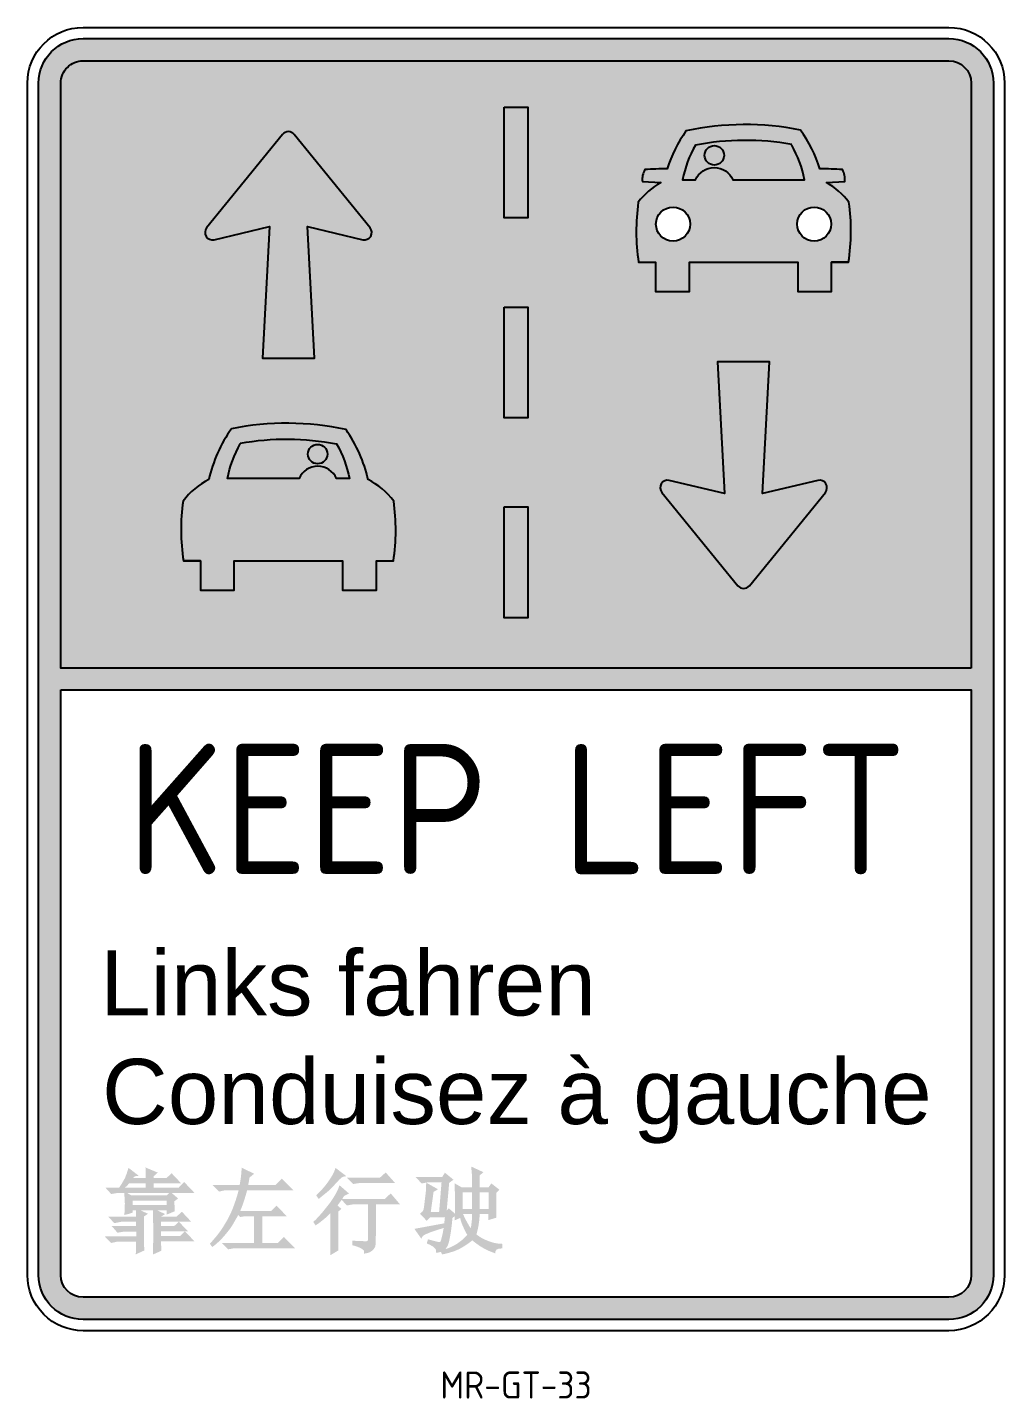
# Model space of a CAD drawing. Header units: millimetres. Extents: x 52 to 142, y -6 to 120.
import ezdxf
from ezdxf.enums import TextEntityAlignment as Align

# ---------------------------------------------------------------- set-up
doc = ezdxf.new("R2010")
doc.units = ezdxf.units.MM
doc.linetypes.add('CENTERX2', pattern=[101.60000000000001, 63.5, -12.7, 12.7, -12.7])
doc.layers.add('gold', color=7, linetype='Continuous', true_color=0xfedb00)
for name, color, linetype in [('L18', 4, 'Continuous'), ('L25', 1, 'Continuous'), ('T25', 1, 'Continuous')]:
    doc.layers.add(name, color=color, linetype=linetype)
doc.styles.add('flag text', font='arial.ttf')
doc.styles.add('ISO', font='isocp2.shx')

msp = doc.modelspace()

# ---------------------------------------------------------------- hatches: boundary and pattern name
at = {"layer": 'gold'}
h = msp.add_hatch(color=256, dxfattribs=at)
edge = h.paths.add_edge_path(flags=16)
edge.add_line((67.66330674862556, 70.88075848372428), (67.66330674862556, 68.1873467658484))
edge.add_line((67.66330674862556, 68.1873467658484), (70.7661451804212, 68.1873467658484))
edge.add_line((70.7661451804212, 68.1873467658484), (70.7661451804212, 70.88075848372428))
edge.add_line((70.7661451804212, 70.88075848372428), (80.75843360176981, 70.88075848372428))
edge.add_line((80.75843360176981, 70.88075848372428), (80.75843360176981, 68.1873467658484))
edge.add_line((80.75843360176981, 68.1873467658484), (83.86127203356554, 68.1873467658484))
edge.add_line((83.86127203356554, 68.1873467658484), (83.86127203356554, 70.88075848372428))
edge.add_line((83.86127203356554, 70.88075848372428), (85.42836386307019, 70.88075848372428))
edge.add_arc((67.00554430882572, 73.74164986596149), 18.64363107951913, 351.173006146092, 368.1754372012171)
edge.add_arc((79.9679506211097, 72.22507380684965), 6.894186915262678, 37.19548117406867, 63.03586637977446)
edge.add_arc((70.26602754915658, 75.46100595362928), 13.15362866245323, 12.77599056063047, 34.77476566553135)
edge.add_arc((75.59015756247904, 57.71764980158508), 25.8335297270433, 77.75234049373515, 101.3341388851261)
edge.add_arc((81.25855123303444, 75.46100595362952), 13.15362866245309, 144.7776907418157, 167.2240094393705)
edge.add_arc((71.55662816108136, 72.22507380684971), 6.894186915262606, 116.9641336202254, 142.8045188259315)
edge.add_arc((84.51903447336525, 73.74164986596125), 18.64363107951904, 171.8245627987822, 188.8269938539071)
edge.add_line((66.09621491912083, 70.88075848372436), (67.66330674862556, 70.88075848372428))
edge.add_line((67.66330674862556, 70.88075848372428), (66.09621491912083, 70.88075848372428))
edge.add_line((66.09621491912083, 70.88075848372428), (67.66330674862556, 70.88075848372428))
h.paths.add_polyline_path([(95.63032785263391, 75.8567731742413), (97.81732785263404, 75.8567731742413), (97.81732785263404, 65.65077317424145), (95.63032785263391, 65.65077317424145)], flags=16)
edge = h.paths.add_edge_path(flags=16)
edge.add_line((118.2162827950515, 68.59454824450931), (125.2146827950516, 77.19040911407451))
edge.add_arc((124.6837663141725, 77.62265970027696), 0.6846260869564915, 320.8489216459273, 463.2490233768899)
edge.add_line((124.5268611064239, 78.28906320771274), (119.4349663141726, 77.0901727437553))
edge.add_line((119.4349663141726, 77.0901727437553), (120.0815576185203, 89.2131727437553))
edge.add_line((120.0815576185203, 89.2131727437553), (115.2891750098246, 89.2131727437553))
edge.add_line((115.2891750098246, 89.2131727437553), (115.9357663141726, 77.0901727437553))
edge.add_line((115.9357663141726, 77.0901727437553), (110.8438715219211, 78.28906320771274))
edge.add_arc((110.6869663141724, 77.62265970027696), 0.6846260869564992, 76.75097662311009, 219.1510783540727)
edge.add_line((110.1560498332934, 77.19040911407451), (117.1544498332934, 68.59454824450931))
edge.add_arc((117.6853663141725, 69.02679883071171), 0.6846260869564647, 219.1510783540699, 320.8489216459301)
h.paths.add_polyline_path([(95.63032785263391, 94.25544417907496), (97.81732785263404, 94.25544417907513), (97.81732785263404, 84.0663191790752), (95.63032785263391, 84.0663191790752)], flags=16)
h.paths.add_polyline_path([(95.63032785263391, 112.6541144676865), (97.81732785263404, 112.6541144676867), (97.81732785263404, 102.4649894676868), (95.63032785263391, 102.4649894676868)], flags=16)
edge = h.paths.add_edge_path(flags=16)
edge.add_line((68.92079459884414, 100.4567877474643), (74.01268939109553, 101.6556782114218))
edge.add_line((74.01268939109553, 101.6556782114218), (73.36609808674771, 89.53267821142175))
edge.add_line((73.36609808674771, 89.53267821142175), (78.15848069544322, 89.53267821142175))
edge.add_line((78.15848069544322, 89.53267821142175), (77.51188939109548, 101.6556782114218))
edge.add_line((77.51188939109548, 101.6556782114218), (82.60378418334679, 100.4567877474643))
edge.add_arc((82.76068939109547, 101.1231912549001), 0.6846260869565056, 256.7509766231078, 399.1510783540678)
edge.add_line((83.29160587197458, 101.5554418411025), (76.29320587197452, 110.1513027106678))
edge.add_arc((75.76228939109546, 109.7190521244654), 0.6846260869564557, 39.15107835406896, 140.848921645931)
edge.add_line((75.23137291021641, 110.1513027106678), (68.23297291021643, 101.5554418411025))
edge.add_arc((68.7638893910955, 101.1231912549001), 0.6846260869564936, 140.848921645929, 283.2490233768891)
edge = h.paths.add_edge_path(flags=16)
edge.add_line((127.3514407861471, 98.38832684269012), (125.7843489566425, 98.38832684269012))
edge.add_line((125.7843489566425, 98.38832684269012), (127.3514407861471, 98.38832684269015))
edge.add_arc((108.9286212319028, 101.2492182249273), 18.64363107951899, 351.1730061460921, 368.1754372012169)
edge.add_arc((121.8910275441867, 99.73264216581575), 6.894186915262455, 37.19548117406681, 60.22905549755233)
edge.add_line((125.3142246541323, 105.7169161208612), (127.0066793572608, 105.8108710477457))
edge.add_arc((125.164485208136, 106.0121970328602), 1.853162549630202, 353.763126116731, 388.8728161584511)
edge.add_arc((125.0634880857475, 84.9831784085887), 21.99151353700223, 85.50427118413555, 90.89834850612621)
edge.add_arc((112.1891044722335, 102.9685743125952), 13.15362866245332, 17.71955493722186, 35.22230925818457)
edge.add_arc((117.8574981427891, 85.22521816055047), 25.83352972704371, 78.66586111487405, 102.247659506265)
edge.add_arc((123.1816281561113, 102.9685743125952), 13.15362866245315, 145.225234334469, 162.280445062778)
edge.add_arc((110.307244542597, 84.98317840858833), 21.99151353700261, 89.1016514938725, 94.4957288158646)
edge.add_arc((110.2062474202087, 106.0121970328608), 1.853162549630024, 151.1271838415694, 186.2368738832904)
edge.add_line((108.3640532710841, 105.8108710477457), (110.0565079742127, 105.7169161208612))
edge.add_arc((113.4797050841584, 99.73264216581548), 6.894186915262708, 119.7709445024468, 142.804518825932)
edge.add_arc((126.4421113964422, 101.2492182249273), 18.64363107951897, 171.824562798783, 188.826993853908)
edge.add_line((108.0192918421978, 98.38832684269012), (109.5863836717025, 98.38832684269012))
edge.add_line((109.5863836717025, 98.38832684269012), (109.5863836717025, 95.69491512481419))
edge.add_line((109.5863836717025, 95.69491512481419), (112.6892221034981, 95.69491512481419))
edge.add_line((112.6892221034981, 95.69491512481419), (112.6892221034981, 98.38832684269012))
edge.add_line((112.6892221034981, 98.38832684269012), (122.6815105248468, 98.38832684269012))
edge.add_line((122.6815105248468, 98.38832684269012), (122.6815105248468, 95.69491512481419))
edge.add_line((122.6815105248468, 95.69491512481419), (125.7843489566425, 95.69491512481419))
edge.add_line((125.7843489566425, 95.69491512481419), (125.7843489566425, 98.38832684269012))
edge.add_line((125.7843489566425, 98.38832684269012), (127.3514407861471, 98.38832684269012))
edge = h.paths.add_edge_path()
edge.add_line((138.6469047757109, 60.99999999996564), (54.80075092955694, 60.99999999996565))
edge.add_line((54.80075092955694, 60.99999999996565), (54.80075092955695, 114.8717948717605))
edge.add_arc((56.852032980839, 114.8717948717605), 2.051282051282044, 90, 180, ccw=False)
edge.add_line((56.852032980839, 116.9230769230426), (96.72382785263397, 116.9230769230426))
edge.add_line((96.72382785263397, 116.9230769230426), (136.5956227244289, 116.9230769230426))
edge.add_arc((136.5956227244289, 114.8717948717605), 2.051282051282044, 0, 90, ccw=False)
edge.add_line((138.6469047757109, 114.8717948717605), (138.6469047757109, 60.99999999996564))
h = msp.add_hatch(color=256, dxfattribs=at)
edge = h.paths.add_edge_path()
edge.add_arc((117.8574981427889, 85.22521816055057), 24.37552972704364, 79.92160919689832, 100.8876047467848)
edge.add_arc((122.361189973128, 103.9471023260552), 10.49510505035144, 150.205773235194, 168.9009722876278)
edge.add_line((112.0623860931058, 105.9674658227436), (113.2533748735563, 105.9674658227436))
edge.add_arc((114.9771730003746, 105.2134450786151), 1.881496017694006, 23.625445740463306, 156.374554259537, ccw=False)
edge.add_line((116.7009711271929, 105.9674658227436), (123.3083465352393, 105.9674658227436))
edge.add_arc((113.009542655217, 103.947102326055), 10.49510505035146, 11.09902771237358, 29.79422676480748)
edge.add_arc((122.1648986933159, 109.1891991505569), 0.05478230932238823, 139.7227754601577, 209.7942267648224, ccw=False)
edge = h.paths.add_edge_path(flags=16)
edge.add_arc((114.9928438104585, 108.2224163698731), 0.8932415853379484, 0, 360)
h = msp.add_hatch(color=256, dxfattribs=at)
edge = h.paths.add_edge_path(flags=16)
edge.add_arc((78.45481189480958, 80.71484801090735), 0.8932415853379484, 0, 360)
edge = h.paths.add_edge_path()
edge.add_arc((75.59015756247906, 57.71764980158474), 24.37552972704364, 79.11239525321503, 100.07839080310151, ccw=False)
edge.add_arc((71.08646573214, 76.43953396708939), 10.49510505035144, 11.099027712372276, 29.794226764806126, ccw=False)
edge.add_line((81.38526961216226, 78.45989746377772), (80.1942808317117, 78.45989746377772))
edge.add_arc((78.4704827048934, 77.70587671964923), 1.881496017693993, 23.62544574046319, 156.3745542595368)
edge.add_line((76.7466845780751, 78.45989746377772), (70.13930917002867, 78.45989746377772))
edge.add_arc((80.4381130500509, 76.43953396708915), 10.49510505035146, 150.2057732351925, 168.9009722876264, ccw=False)
edge.add_arc((71.28275701195201, 81.68163079159116), 0.05478230932247286, 330.2057732351426, 400.2772245397121)
at = {"layer": 'L18'}
h = msp.add_hatch(color=256, dxfattribs=at)
h.paths.add_polyline_path([(61.41249471129336, 11.57012873834115), (64.54902353937275, 11.57012873834115), (64.54902353937275, 11.9684656903957), (61.41249471129336, 11.9684656903957)], flags=16)
h.paths.add_polyline_path([(60.91378842339719, 12.68101836601714), (61.30759405650045, 12.45066305340907), (64.54902353937275, 12.45066305340907), (64.77954381753001, 12.68101836601714)], flags=16)
h.paths.add_polyline_path([(62.62921490757256, 13.17369831735382), (62.62921490757256, 13.57203526940837), (61.09766590590583, 13.57203526940837), (60.89835471414084, 13.34141913927153), (60.70254011200157, 13.17369831735382)], flags=16)
h.paths.add_polyline_path([(62.13548092187028, 11.08793137532781), (62.82865311481818, 10.76297224590881), (62.4615009102789, 10.52187360135556), (62.4615009102789, 7.9955786842668), (62.49297108926959, 7.387590704815178), (61.70621644003043, 7.031183958240046), (61.73444427636066, 8.19474719724752), (59.98584618994774, 8.19474719724752), (59.42987291146427, 8.079439095225649), (58.85291957181097, 8.676944560260903), (61.74614229825214, 8.676944560260903), (61.74817673684196, 8.760804971219738), (61.74325952186994, 9.127694232211251), (60.63623017987507, 9.127694232211251), (60.01731636893845, 9.022868718512708), (59.49281326944566, 9.630856697964358), (61.7365159120862, 9.630856697964358), (61.73117722100747, 10.02919365001888), (60.36348851230788, 10.02919365001888), (59.72359464020136, 9.903403033580599), (59.16762136171791, 10.50090849861585), (61.72485508633996, 10.50090849861585), (61.71698754159227, 11.08793137532781), (61.41249471129336, 11.08793137532781), (61.41249471129336, 10.86779775960737), (61.0453425067541, 10.7524897314924), (60.65721024104495, 10.65814673221024), (60.69917053785649, 11.71688445751915), (60.64784997273344, 12.68101836601714), (60.02767947127862, 12.68101836601714), (59.44023601380448, 12.58667544064188), (58.90524279649088, 13.17369831735382), (60.16754693622887, 13.17369831735382), (60.44728191597848, 13.59300037214808), (60.70953346572486, 14.05423263242171), (60.87737447849914, 14.49449978995568), (61.03472537345262, 14.99766225570877), (61.97883109211703, 14.26388365981884), (61.64314906656843, 14.22195345433944), (61.44383787480344, 14.06471514683814), (62.62921490757256, 14.06471514683814), (62.59787191853432, 15.02937069039366), (63.7307985366711, 14.5576559157036), (63.35315638878279, 14.22221427186819), (63.35315638878279, 14.06471514683814), (64.53840640607127, 14.06471514683814), (65.01045909093166, 14.49449978995568), (65.88113433379388, 13.57203526940837), (63.35315638878279, 13.57203526940837), (63.35315638878279, 13.17369831735382), (65.66084308085902, 13.17369831735382), (66.15387600136108, 13.69782588584662), (67.11896178119538, 12.68101836601714), (65.01417912312478, 12.68101836601714), (65.60851985617911, 12.16763420337643), (65.26234771280969, 11.92653548491628), (65.27283783063052, 11.48626832738233), (65.29381789180037, 10.99358837604565), (64.54902353937275, 10.68959442327326), (64.54902353937275, 11.08793137532781), (63.66426961326411, 11.08793137532781), (64.4021625877683, 10.7420071431691), (64.03501038322901, 10.50090849861585), (65.45116878675381, 10.50090849861585), (65.95469182507674, 10.9516581705662), (66.81487695011809, 10.02919365001888), (64.03501038322901, 10.02919365001888), (64.03501038322901, 9.630856697964358), (65.2413676516398, 9.630856697964358), (65.67146021416048, 10.02919365001888), (66.53164533920186, 9.14865933495096), (64.03501038322901, 9.14865933495096), (64.03501038322901, 8.708392177417021), (65.78685081230245, 8.708392177417021), (66.22743349264395, 9.14865933495096), (67.119088796676, 8.226194814403652), (64.03501038322901, 8.226194814403652), (64.03501038322901, 7.974613581527091), (64.06648056221971, 7.366625602075469), (63.27972591298054, 7.010218855500337), (63.32168620979208, 8.739839868480043), (63.2902160308014, 11.08793137532781)])
for points in [[(68.74100268289024, 7.71260193861438), (68.53120137330441, 8.00611337697033), (68.65734163202143, 8.147660236407614), (68.76930392146215, 8.274660507110664), (68.86864535911963, 8.388782798727686), (68.95692306248682, 8.491695720906915), (69.03569414905677, 8.585067883296599), (69.10651573632244, 8.670567895544973), (69.17094494177674, 8.749864367300145), (69.23053888291275, 8.824625908210418), (69.28664637872087, 8.896302741316827), (69.33978305418152, 8.965471543231796), (69.39025623577255, 9.032490603960479), (69.4383732499718, 9.09771821350824), (69.4844414232571, 9.16151266188022), (69.52876808210637, 9.224232239081697), (69.57166055299739, 9.286235235117925), (69.61342616240805, 9.347879939994097), (69.65434491882947, 9.409481990194944), (69.69458755880561, 9.471186408123298), (69.73429750089385, 9.533095562661341), (69.77361816365145, 9.595311822691297), (69.81269296563565, 9.65793755709542), (69.8516653254038, 9.721075134756017), (69.89067866151318, 9.7848269245553), (69.92987639252102, 9.849295295375466), (69.96936778974967, 9.91458944065246), (70.00912553558153, 9.980845852036833), (70.04908816516401, 10.04820784573274), (70.08919421364455, 10.11681873794435), (70.12938221617054, 10.18682184487589), (70.16959070788944, 10.25836048273147), (70.20975822394867, 10.33157796771537), (70.24982329949565, 10.40661761603169), (70.28973129901118, 10.48359885780256), (70.32945490430978, 10.56254557882135), (70.36897362653927, 10.64345777879937), (70.40826697684754, 10.726335457448), (70.44731446638244, 10.8111786144784), (70.48609560629184, 10.89798724960196), (70.52458990772362, 10.98676136253003), (70.56277688182561, 11.07750095297378), (70.60061213670964, 11.17010023975019), (70.6379556683431, 11.26403031809835), (70.67464356965732, 11.35865650236294), (70.7105119335837, 11.45334410688875), (70.74539685305356, 11.54745844602037), (70.77913442099826, 11.64036483410258), (70.81156073034911, 11.73142858548006), (70.87186833654218, 11.9056293393548), (70.89968816853178, 11.98833639367258), (70.92607381222241, 12.0683409149266), (70.95112770983017, 12.14584764059272), (70.97495230357109, 12.22106130814661), (70.99765003566128, 12.29418665506416), (71.01932334831677, 12.36542841882119), (71.04007468375372, 12.43499133689341), (71.06001331357832, 12.50317910309739), (71.07927582695771, 12.57069123661288), (71.09800564244917, 12.63832621296026), (71.11634617860997, 12.70688250765998), (71.1344408539974, 12.77715859623255), (71.15243308716877, 12.8499529541984), (71.17046629668133, 12.92606405707796), (71.17202142968266, 12.93291252080267), (69.93686983348022, 12.93291252080267), (69.37040643717593, 12.80712190436442), (68.76198274406009, 13.41510988381604), (71.27152513972955, 13.41510988381604), (71.28243541088354, 13.47406399840488), (71.30104229632909, 13.5789816439026), (71.31936234602311, 13.68697034937196), (71.33729311843106, 13.79772300881578), (71.35473900123824, 13.91144435956553), (71.37163169900916, 14.03038651226703), (71.3879097455282, 14.15731342089481), (71.40351167457976, 14.29498903942331), (71.41837601994811, 14.44617732182702), (71.4324413154177, 14.61364222208043), (71.44564609477287, 14.80014769415795), (71.45792889179793, 15.00845769203414), (72.60134562775555, 14.45288250638523), (72.1817431830557, 14.09647575981017), (72.15077151794372, 13.9145734654012), (72.12082428436358, 13.74585625513715), (72.091942457123, 13.58975086448995), (72.06416701102981, 13.44568402893161), (72.05802733074141, 13.41510988381604), (74.58396742758465, 13.41510988381604), (75.16092094170978, 13.99165024611157), (76.23090720186518, 12.93291252080267), (71.95431077520833, 12.93291252080267), (71.94324790699451, 12.88567283081461), (71.92246925538824, 12.80046115346827), (71.90222329996608, 12.7209821214023), (71.88212076122701, 12.6455159410326), (71.86177235966997, 12.57234281877502), (71.84078881579396, 12.49974296104552), (71.81878085009791, 12.42599657425995), (71.7953591830808, 12.34938386483413), (71.77026088046537, 12.26866617190087), (71.74372838886941, 12.18452936546045), (71.71613050013455, 12.09814044822968), (71.68783600610233, 12.01066642292579), (71.65921369861431, 11.92327429226583), (71.63063236951213, 11.83713105896673), (71.6024608106373, 11.75340372574561), (71.57506781383141, 11.67325929531949), (71.54870265501731, 11.59753377842243), (71.52313654644273, 11.52573921785598), (71.4980211844368, 11.45705666443876), (71.47300826532843, 11.39066716898936), (71.44774948544672, 11.3257517823263), (71.42189654112066, 11.26149155526823), (71.39510112867927, 11.19706753863373), (71.36701494445161, 11.13166078324133), (71.33738529759259, 11.06467072634838), (71.32415897625422, 11.03557068590527), (74.19583516187552, 11.03557068590527), (74.65739790338691, 11.51776812282555), (75.61199356540034, 10.5428908084755), (73.34614015465499, 10.5428908084755), (73.34614015465499, 8.07949119960588), (74.78327861934966, 8.07949119960588), (75.34974201565396, 8.635066459161703), (76.35678809229975, 7.597293836592495), (70.80754490187061, 7.597293836592495), (70.1991213832266, 7.492468322893938), (69.62216786910147, 8.07949119960588), (72.60134562775555, 8.07949119960588), (72.60134562775555, 10.5428908084755), (71.77263068170488, 10.5428908084755), (71.33204800136338, 10.46951291193305), (71.13449567951865, 10.64614372298793), (71.10301501265646, 10.58656809969098), (71.06833156434351, 10.52269004970669), (71.03370958395004, 10.46044989794089), (70.9990466285784, 10.39935627494247), (70.96424025533102, 10.33891781126034), (70.92918802131024, 10.27864313744334), (70.89378748361854, 10.21804088404036), (70.85793619935822, 10.15661968160033), (70.82153172563174, 10.09388816067213), (70.78448186402429, 10.02950168018938), (70.7467353940526, 9.963702512624945), (70.70825133971621, 9.896879658836323), (70.66898872501473, 9.829422119681094), (70.62890657394767, 9.761718896016855), (70.58796391051459, 9.694158988701115), (70.54611975871504, 9.627131398591498), (70.50333314254861, 9.561025126545527), (70.45957674468164, 9.496130217055974), (70.4148778824478, 9.432340889156219), (70.36927753184752, 9.369452405514775), (70.32281666888119, 9.307260028800282), (70.2755362695493, 9.2455590216812), (70.2274773098523, 9.184144646826194), (70.1786807657906, 9.122812166903696), (70.12918761336466, 9.06135684458236), (70.07904565830589, 8.999642188307899), (70.02833002526955, 8.937804689634557), (69.9771226686419, 8.876049085893765), (69.92550554280916, 8.814580114417051), (69.87356060215755, 8.753602512535746), (69.82136980107337, 8.69332101758135), (69.76901509394287, 8.63394036688528), (69.71657843515216, 8.575665297779036), (69.66405982529774, 8.518601591217159), (69.61113144981626, 8.46245920264678), (69.55738354035458, 8.40684913113817), (69.50240632855949, 8.3513823757615), (69.44579004607789, 8.295669935587153), (69.38712492455653, 8.239322809685344), (69.32600119564232, 8.181951997126301), (69.26200909098203, 8.12316849698028), (69.19501885034448, 8.062890414386924), (69.12602074598611, 8.002264278763146), (69.05628505828537, 7.942743725595289), (68.98708206762063, 7.885782390369567), (68.91968205437037, 7.832833908572351), (68.85535529891293, 7.785351915689883), (68.79537208162675, 7.744790047208436)], [(78.32349230511603, 12.47164116376713), (78.37507528175439, 12.52274700178651), (78.42735486147514, 12.57387331657035), (78.48004420699331, 12.62504058141881), (78.53285648102396, 12.67626926963187), (78.58550484628212, 12.72757985450977), (78.63770246548285, 12.77899280935254), (78.6891625013412, 12.83052860746023), (78.73959811657218, 12.88220772213301), (78.78877369482854, 12.93402674073314), (78.83665850351359, 12.98588670687171), (78.8832730309683, 13.0376647782221), (78.92863776553367, 13.0892381124575), (78.97277319555067, 13.14048386725133), (79.01569980936031, 13.19127920027691), (79.0574380953036, 13.24150126920743), (79.09800854172146, 13.2910272317163), (79.13744871068602, 13.33978201748469), (79.17586445919359, 13.38788164422557), (79.21337871797162, 13.43548990165962), (79.25011441774765, 13.48277057950771), (79.28619448924903, 13.52988746749071), (79.32174186320323, 13.57700435532935), (79.3568794703377, 13.62428503274436), (79.39173024137992, 13.67189328945672), (79.42637613014811, 13.71993490631263), (79.46073518282407, 13.76828362866048), (79.4946844686803, 13.8167551929741), (79.52810105698937, 13.86516533572746), (79.5608620170238, 13.91332979339441), (79.59284441805616, 13.96106430244881), (79.623925329359, 14.00818459936448), (79.6539818202049, 14.05450642061535), (79.6829370588466, 14.09993080988478), (79.71089860945762, 14.1447000396935), (79.73802013519168, 14.18914168977197), (79.76445529920252, 14.23358333985039), (79.79035776464391, 14.27835256965919), (79.81588119466959, 14.32377695892854), (79.84117925243328, 14.37018408738885), (79.86640560108869, 14.41790153477036), (79.89175829533703, 14.46745479355716), (79.9176129560693, 14.52016100724816), (79.94438959572402, 14.57753523209611), (79.9725082267396, 14.64109252435356), (80.00238886155454, 14.71234794027329), (80.03445151260729, 14.79281653610786), (80.06911619233634, 14.88401336811006), (80.10680291318013, 14.98745349253255), (81.09286875418428, 14.23270979390291), (81.04340803406375, 14.22481716976382), (80.9971332621266, 14.21674028195417), (80.95378833300309, 14.20829486680359), (80.91311714132335, 14.19929666064166), (80.87486358171758, 14.18956139979776), (80.83877154881594, 14.17890482060153), (80.80458493724868, 14.16714265938247), (80.77204764164595, 14.15409065247009), (80.74086257995594, 14.13954747478573), (80.71056876339902, 14.12324355561791), (80.68066422651349, 14.10489226284697), (80.65064700383775, 14.08420696435324), (80.62001512991012, 14.060901028017), (80.58826663926894, 14.03468782171872), (80.55489956645259, 14.00528071333855), (80.51941194599941, 13.97239307075695), (80.48147425633937, 13.93589181481668), (80.44144675146877, 13.89625807821058), (80.39986212927559, 13.8541265465939), (80.35725308764773, 13.81013190562201), (80.31415232447316, 13.76490884095015), (80.27109253763976, 13.71909203823359), (80.22860642503552, 13.67331618312774), (80.18722668454838, 13.62821596128778), (80.14737332799203, 13.58431686514967), (80.10901562288345, 13.54170761427184), (80.07201015066526, 13.50036773499326), (80.03621349278025, 13.46027675365306), (80.00148223067112, 13.4214141965902), (79.96767294578056, 13.38375959014368), (79.93464221955134, 13.34729246065265), (79.90224663342609, 13.311992334456), (79.87032569520171, 13.27779437810161), (79.83865061809146, 13.24445631897236), (79.80697554166274, 13.21169152465982), (79.77505460548295, 13.17921336275567), (79.74264194911949, 13.14673520085146), (79.70949171213975, 13.11397040653895), (79.67535803411114, 13.08063234740967), (79.63999505460109, 13.04643439105531), (79.60316374239675, 13.01113085256982), (79.5646523831647, 12.97463983705672), (79.52425609179119, 12.93692039712199), (79.48176998316254, 12.89793158537136), (79.43698917216508, 12.85763245441087), (79.3897087736851, 12.81598205684629), (79.33972390260894, 12.77293944528357), (79.28682967382291, 12.7284636723286), (79.23044899675571, 12.68214185101752), (79.1685159590057, 12.63207333610806), (79.09859244271368, 12.57598554278803), (79.01824033002043, 12.5116058862455), (78.92502150306676, 12.43666178166832), (78.8164978439934, 12.34888064424446), (78.6902312349412, 12.2459898891618), (78.54378355805088, 12.12571693160838)], [(81.14531899434482, 14.09643658914133), (84.19792722880115, 14.09643658914133), (84.7224303282939, 14.56815143773829), (85.5931055711561, 13.59327412338821), (82.27824578695342, 13.59327412338821), (81.73276262629078, 13.50941371242939)], [(80.27993655809456, 11.53727225731195), (80.64179613049372, 11.21373499938437), (80.36905446292653, 10.98311879534063), (80.36905446292653, 7.398086226849866), (79.63475005384792, 6.957819069315914), (79.63475005384792, 10.82382993433721), (79.61106547169321, 10.79877333906326), (79.55782294298459, 10.74311208322177), (79.50916981628754, 10.69301968279552), (79.46428655523638, 10.64767718845873), (79.38255148460965, 10.56796612075039), (79.34406060230296, 10.53195964872739), (79.30606144017989, 10.49742728549075), (79.26782153770749, 10.46362173978073), (79.22895673768292, 10.43008235260161), (79.18916995873597, 10.39642012302359), (79.14816411949631, 10.362246050117), (79.10564213859377, 10.32717113295203), (79.061306934658, 10.29080637059897), (79.01486142631883, 10.25276276212812), (78.96600853220595, 10.21265130660971), (78.91409603845588, 10.16993286240421), (78.85705120123217, 10.12346772503332), (78.79244614420526, 10.07196604930898), (78.71785299104542, 10.01413799004304), (78.63084386542297, 9.948693702047446), (78.5289908910083, 9.8743433401341), (78.40986619147176, 9.789797059114928), (78.27104189048364, 9.69376501380182), (78.05075063754879, 10.01872406931387), (78.22908159367213, 10.17596237681519), (78.55427367587171, 10.51140402065057), (78.90044564476933, 10.90974097270511), (79.23612767031793, 11.32904302749933), (79.58229981368737, 11.75882767061689), (79.90749172141513, 12.25150754804666), (80.12778297434998, 12.6183968829451), (80.34807422728485, 13.05866404047907), (80.4634649998986, 13.39410568431445), (81.34463018610982, 12.6288793973615), (80.88306744459842, 12.40874585554799), (80.84606710427673, 12.33830085741993), (80.80637253731831, 12.26874646527626), (80.76473157063978, 12.20048191723805), (80.72336755968112, 12.13619951993172), (84.63850990914266, 12.13619951993172), (85.18399306980527, 12.6393619856848), (86.03368825149761, 11.64351956859504), (83.83063572309688, 11.64351956859504), (83.82912058486322, 10.50336296114622), (83.8244236161792, 9.555075942451321), (83.81708364247771, 8.861625479120288), (83.8075001880266, 8.3811530240645), (83.79607277709368, 8.071800030195288), (83.7832009339469, 7.891707950424017), (83.76928418285405, 7.799018237662093), (83.75472204808304, 7.751872344820921), (83.73984234439591, 7.715321609687773), (83.72468604853142, 7.68205690955433), (83.70922242772255, 7.651679006588079), (83.6934207492022, 7.62378866295678), (83.67725028020332, 7.597986640827894), (83.66068028795887, 7.573873702369053), (83.64368003970179, 7.551050609747886), (83.62621880266508, 7.529118125131983), (83.60826413670564, 7.507736725725916), (83.58977677217676, 7.486805748882045), (83.57071573205566, 7.466284246989797), (83.55104003931964, 7.446131272438475), (83.53070871694591, 7.426305877617448), (83.50968078791179, 7.406767114916061), (83.48791527519448, 7.387474036723784), (83.46537120177133, 7.368385695429833), (83.44203832332977, 7.349491854059476), (83.41802932639843, 7.330905118181075), (83.39348763021604, 7.312768803998789), (83.3685566540215, 7.295226227716793), (83.34337981705359, 7.278420705539272), (83.31810053855114, 7.26249555367043), (83.29286223775294, 7.247594088314496), (83.26780833389783, 7.233859625675588), (83.24301053666198, 7.221384297613039), (83.21825371747124, 7.210055498606561), (83.19325103818859, 7.199709438791), (83.16771566067729, 7.190182328301201), (83.1413607468004, 7.181310377272037), (83.11389945842107, 7.172929795838311), (83.08504495740243, 7.164876794134923), (83.05451040560762, 7.156987582296647), (83.02203628291494, 7.149125668769241), (82.9874723412633, 7.141263755241891), (82.95069565060678, 7.133401841714484), (82.91158328089945, 7.125539928187077), (82.87001230209543, 7.117678014659713), (82.8258597841488, 7.109816101132292), (82.7790027970136, 7.101954187604886), (82.72931841064396, 7.094092274077536), (82.72931841064396, 7.356156021370477), (82.67686817048337, 7.419051329589575), (82.53000739335076, 7.53435943161146), (82.36216638057645, 7.628702356986704), (82.09991483083007, 7.733527870685275), (81.84815322443272, 7.817388281644124), (81.68031221165842, 7.859318487123527), (81.63835191484688, 7.848835972707146), (81.63835191484688, 8.289103130241099), (82.09287351550367, 8.26604457688978), (82.43630698733081, 8.25106291563048), (82.6844284014467, 8.242899011044766), (82.85301382896981, 8.2402937277142), (82.9578393410185, 8.241987930220557), (83.01468100871122, 8.24672248314533), (83.03931490316633, 8.25323825107014), (83.04751709550229, 8.260276098576721), (83.05244626331115, 8.266832812091305), (83.05679151007942, 8.2729288654193), (83.06062454576733, 8.27884065421068), (83.064017080335, 8.284844574115578), (83.06704082374262, 8.291217020784014), (83.0697674859504, 8.298234389866035), (83.07226877691843, 8.306173077011731), (83.07461640660696, 8.31530947787122), (83.07686159637959, 8.332251490087298), (83.07897361321365, 8.388933019274713), (83.08090123548999, 8.523619473040807), (83.08259324158941, 8.774576258993147), (83.08399840989271, 9.18006878473916), (83.08506551878078, 9.778362457886356), (83.08574334663432, 10.60772268604219), (83.08596708600761, 11.64351956859504), (81.7747227486305, 11.64351956859504), (81.14531899434482, 11.52821154048007), (80.66720220153397, 12.0529802652683), (80.63560854144872, 12.00741971896717), (80.59366024505503, 11.94830692856182), (80.55350468352398, 11.89248017286743), (80.51556186929393, 11.84005205766897), (80.47894055689109, 11.78998865940641), (80.44242168636359, 11.74096942218382), (80.40478619775948, 11.69167379010508), (80.3648150311269, 11.64078120727416), (80.3212891265139, 11.58697111779496)]]:
    msp.add_hatch(color=256, dxfattribs=at).paths.add_polyline_path(points)
h = msp.add_hatch(color=256, dxfattribs=at)
h.paths.add_polyline_path([(91.06867140816611, 13.56291049906138), (91.08724656348149, 12.94000607616914), (91.10051453156387, 12.45326601017517), (91.1084753124133, 12.06278234460269), (91.1111289060298, 11.72864712297492), (91.1084753124133, 11.41095238881509), (91.10051453156387, 11.06979018564635), (91.09113572384142, 10.78383225960262), (90.5365379583569, 11.26619213734051), (90.3440639680416, 11.08516999099018), (90.57050378217602, 13.61947989208074), (90.96677358776513, 13.9023270049915), (90.17423415105877, 14.54721841060286), (89.9251503380637, 14.15123243774645), (87.47960055477812, 14.15123243774645), (88.03437800344797, 13.55159660567611), (88.66840944812999, 13.67604935900709), (89.86854051538396, 13.67604935900709), (89.64210070124953, 10.91546173802513), (88.87220526340376, 10.91546173802513), (89.13261107582913, 12.78225252064074), (89.54020270637672, 13.01984413391734), (88.45699562800418, 13.634551366711), (88.41932563513494, 12.79356641402601), (88.31742781473393, 11.94502514920071), (88.24949581815207, 11.37933099728619), (88.19288582100052, 11.09648388437543), (88.09098800059952, 10.9494034181809), (87.87587018589542, 10.76838127183057), (88.49857963114711, 10.12348994012615), (88.81559526625223, 10.44027865928575), (90.17423415105877, 10.44027865928575), (90.11762415390719, 9.885898326849524), (87.36638056047501, 9.376773567954341), (88.01173400458735, 8.460349016724447), (88.06834400173891, 8.596115589533735), (88.14759799775108, 8.720568342864663), (88.3513938130249, 8.856334915673937), (88.87220526340376, 9.071298742180044), (89.57416870466767, 9.308890281549704), (90.06101433122744, 9.455970747744256), (89.95911633635464, 8.890276595829686), (89.8119305182324, 8.301954657144645), (89.75532052108082, 8.18881579719898), (89.69871052392926, 8.154874190950093), (89.52888070694641, 8.177501903813717), (88.9967472571372, 8.313268550529894), (88.61179945097841, 8.415093517090309), (88.50990163057745, 8.030421437619179), (88.78162944243307, 7.9172825776735), (89.09864507753818, 7.736260505230074), (89.27979689395137, 7.566552252265023), (89.34772889053323, 7.453413392319373), (89.34772889053323, 7.170566279408614), (89.59681270352827, 7.204507959564406), (89.81562130646377, 7.263375771071548), (89.91382833863337, 7.023485813214077), (90.04180519267774, 7.049190641930092), (90.16279424389455, 7.075326371026772), (90.27723775976075, 7.10179356213251), (90.38557800775331, 7.128492776875373), (90.4882572553492, 7.15532457688381), (90.58571777002531, 7.182189523786018), (90.67840181925868, 7.208988179210248), (90.7667516705262, 7.235621104784766), (90.851253817354, 7.262069886017738), (90.93257165746466, 7.288640203936563), (91.01141281462989, 7.315718763448455), (91.0884849126214, 7.343692269460742), (91.1644955752109, 7.372947426880682), (91.24015242617014, 7.403870940615572), (91.31616308927079, 7.436849515572643), (91.3932351882846, 7.472269856659164), (91.47192708251275, 7.510435803424482), (91.55220007337415, 7.551319733986485), (91.6338661978174, 7.594811161104996), (91.71673749279078, 7.640799597539992), (91.8006259952429, 7.689174556051295), (91.88534374212207, 7.739825549398898), (91.97070277037685, 7.792642090342735), (92.05651511695561, 7.8475136916426), (92.14271812767828, 7.904418255754319), (92.22975038385036, 7.963687243917004), (92.31817577564878, 8.02574050706556), (92.40855819325051, 8.090997896134933), (92.50146152683247, 8.159879262060098), (92.59744966657165, 8.232804455776002), (92.69708650264494, 8.31019332821759), (92.7085071626165, 8.3192410928182), (92.7124018073898, 8.31559613299056), (92.77829195544733, 8.256699120557084), (92.84526565667376, 8.199776143589414), (92.91285853212936, 8.14497451845578), (92.98062831587065, 8.092294245444943), (93.04813274195413, 8.041735324845515), (93.11492954443628, 7.993297756946216), (93.18057645737358, 7.946981542035839), (93.24463121482253, 7.902786680402922), (93.3066515508396, 7.860713172336272), (93.3664255461494, 7.820679994160525), (93.42466266814887, 7.782282026344216), (93.48230273090311, 7.745033125391824), (93.5402855484772, 7.708447147807771), (93.59955093493618, 7.672037950096506), (93.66103870434515, 7.635319388762635), (93.72568867076915, 7.597805320310524), (93.79444064827327, 7.559009601244679), (93.86862511830374, 7.518409259109884), (93.95113523183134, 7.475334005611838), (94.04525480720812, 7.429076723496589), (94.15426766278601, 7.378930295510312), (94.28145761691698, 7.324187604398826), (94.430108487953, 7.264141532908393), (94.60350409424608, 7.198084963784947), (94.80492825414818, 7.125310779774534), (94.81625025357845, 7.283705139354293), (94.87286025073003, 7.385530105914722), (94.9521140722704, 7.476041179089872), (95.14458788811389, 7.555238358879773), (95.4616036976908, 7.577866071743369), (95.4616036976908, 7.996479831370291), (95.36259154741244, 8.000982161984847), (95.27664833870955, 8.005981691098196), (95.20198289708368, 8.011445271527744), (95.13680404803641, 8.017339756091086), (95.07932061706929, 8.023631997605758), (95.02774142968381, 8.030288848889295), (94.98027531138163, 8.03727716275915), (94.93513108766426, 8.044563792032942), (94.8908124274844, 8.052130321352617), (94.84700237359965, 8.06001726265806), (94.80367881221864, 8.068279859713765), (94.76081962955017, 8.076973356284096), (94.71840271180291, 8.08615299613339), (94.67640594518556, 8.095874023026095), (94.63480721590687, 8.106191680726578), (94.59358441017552, 8.117161212999218), (94.55265644570879, 8.128836022106395), (94.51170636625811, 8.14126214430176), (94.47035824708341, 8.154483774337091), (94.42823616344471, 8.1685451069641), (94.38496419060188, 8.183490336934394), (94.34016640381498, 8.199363658999754), (94.29346687834389, 8.21620926791179), (94.24448968944863, 8.234071358422195), (94.1930210760459, 8.252972027858686), (94.13949593167958, 8.272844983853258), (94.08451131355031, 8.293601836613686), (94.02866427885878, 8.315154196348), (93.97255188480555, 8.337413673264091), (93.91677118859135, 8.36029187756986), (93.86191924741678, 8.383700419473325), (93.80859311848252, 8.40755090918233), (93.75724612306588, 8.431777054376905), (93.70775663875081, 8.456400952625383), (93.65985930719795, 8.481466798968068), (93.61328877006801, 8.507018788445432), (93.56777966902156, 8.533101116097836), (93.52306664571933, 8.559757976965681), (93.47888434182188, 8.587033566089314), (93.43496739898995, 8.614972078509165), (93.39109099961374, 8.643621392149509), (93.347192489002, 8.673044116470518), (93.30324975319303, 8.703306543816165), (93.25924067822517, 8.73447496653058), (93.21514315013677, 8.76661567695778), (93.17093505496615, 8.799794967441866), (93.12659427875165, 8.834079130326838), (93.08209870753161, 8.869534457956728), (93.08009212665694, 8.871183338052202), (93.09762957277069, 8.932626295267877), (93.13900347663045, 9.086236580664174), (93.17480484616314, 9.228312005989945), (93.2056970777283, 9.36050987854733), (93.23234356768548, 9.484487505638551), (93.2554077123942, 9.601902194565906), (93.27555290821394, 9.71441125263146), (93.29344255150426, 9.823671987137512), (93.309629472224, 9.931407997730343), (93.3242242347293, 10.03960805343241), (93.33722683697549, 10.15032721561023), (93.34863727691804, 10.26562054563034), (93.35845555251234, 10.38754310485934), (93.3666816617138, 10.51814995466368), (93.37331560247777, 10.65949615640998), (93.37576691996223, 10.73443959167481), (94.17089680946614, 10.73443959167481), (94.17089680946614, 10.18005933314553), (94.91814807397947, 10.40633697912996), (94.91814807397947, 12.7143692342361), (95.20119788526544, 12.97458856037631), (94.45394662075213, 13.56291049906138), (94.19354080832676, 13.20086620636074), (93.37835737275977, 13.20086620636074), (93.37835737275977, 14.29831290394098), (93.7293391806276, 14.59247391023699), (92.5971401099555, 15.11291256251742), (92.6763941059677, 14.21911572415109), (92.6763941059677, 13.20086620636074), (91.71402485227844, 13.20086620636074), (91.06867140816611, 13.57422439244665)])
h.paths.add_polyline_path([(92.24442405555367, 8.818744824246533), (92.23219760593507, 8.835036690256924), (92.2074749712363, 8.87024157937277), (92.18522902118674, 8.904297402346497), (92.16466367906456, 8.938154348288034), (92.14498286814786, 8.97276260630738), (92.12539051171481, 9.009072365514594), (92.10524532572046, 9.047805475012051), (92.08452519682788, 9.088770423872301), (92.06336280437715, 9.131547361160482), (92.04189082770834, 9.175716435941634), (92.02024194616148, 9.220857797280825), (91.99854883907666, 9.26655159424298), (91.97694418579391, 9.312377975893295), (91.9555606656533, 9.357917091296738), (91.93448120311459, 9.402905612940142), (91.91358970311624, 9.447706306997159), (91.89272031571656, 9.492838463063105), (91.87170719097364, 9.538821370733398), (91.85038447894573, 9.586174319603455), (91.82858632969109, 9.635416599268591), (91.80614689326782, 9.687067499324211), (91.78290031973424, 9.741646309365688), (91.75873972834982, 9.799745976979988), (91.73379411517978, 9.862254081720888), (91.70825144549066, 9.930131861133543), (91.68229968454891, 10.00434055276335), (91.65612679762111, 10.08584139415555), (91.62992074997375, 10.17559562285545), (91.60386950687341, 10.2745644764083), (91.57816103358651, 10.38370919235943), (91.06867140816611, 10.15743154637499), (91.08238647314683, 10.53238389756292), (90.87619759232263, 10.39502308574471), (90.85174030832435, 10.15506894913861), (90.82914054650254, 9.942305700305507), (90.80813294596213, 9.75369494238026), (90.78845214580794, 9.586198278497871), (90.76983278514494, 9.436777311793218), (90.75200950307803, 9.302393645401235), (90.73471693871217, 9.1800088824569), (90.71768973115215, 9.06658462609506), (90.70072148864755, 8.959564940062304), (90.68384169602625, 8.858323730551444), (90.66713880726067, 8.76271736436679), (90.65070127632332, 8.672602208312906), (90.63461755718662, 8.587834629194102), (90.61897610382309, 8.508270993814772), (90.6038653702051, 8.433767668979367), (90.58937381030518, 8.364181021492282), (90.57551800967978, 8.299279028474128), (90.56202708022121, 8.23847610831022), (90.54855826540584, 8.181098289702145), (90.53476880871003, 8.126471601351408), (90.52031595361008, 8.073922071959583), (90.50485694358237, 8.022775730228215), (90.48804902210321, 7.972358604858808), (90.46954943264895, 7.921996724552979), (90.44888273952628, 7.871019800727776), (90.42504279036311, 7.818772275662422), (90.39689075361777, 7.764602274351642), (90.36328779774848, 7.707857921790289), (90.32309509121362, 7.647887342973089), (90.2751738024714, 7.584038662894823), (90.21838509998017, 7.515660006550217), (90.21302266628771, 7.509754420011543), (90.24435172450627, 7.518702091808574), (90.37923892901219, 7.561705520889912), (90.50107930607469, 7.60486363701521), (90.61131021873231, 7.647988610865948), (90.71136903002359, 7.690892613123491), (90.80269310298708, 7.733387814469236), (90.88671980066133, 7.77528638558459), (90.96488648608485, 7.816400497150948), (91.03854759732535, 7.856669380320167), (91.10872587256681, 7.89654050812592), (91.17636112502245, 7.936588414072329), (91.24239316790539, 7.977387631663472), (91.30776181442882, 8.019512694403584), (91.37340687780588, 8.06353813579663), (91.44026817124971, 8.11003848934686), (91.5092855079735, 8.159588288558307), (91.58147609758565, 8.213021711588507), (91.65816673527586, 8.272211515208237), (91.74076161262892, 8.33929010084162), (91.83066492122977, 8.416389869912859), (91.92928085266333, 8.505643223846032), (92.0380135985144, 8.609182564065403), (92.15826735036798, 8.729140291995105)], flags=16)
h.paths.add_polyline_path([(92.6763941059677, 10.73443959167481), (92.67537689508138, 10.58737568099175), (92.67250216866351, 10.45844271103429), (92.66803528607578, 10.34508842850508), (92.66224160667979, 10.24476058010678), (92.65538648983724, 10.15490691254197), (92.64773529490974, 10.07297517251329), (92.63955338125892, 9.996413106723391), (92.63110610824646, 9.922668461874888), (92.62250404227304, 9.849387861702578), (92.6132385778955, 9.775013438069873), (92.60264631670972, 9.698186199872406), (92.59006386031157, 9.61754715600581), (92.57482781029698, 9.531737315365628), (92.55627476826174, 9.439397686847496), (92.55436212023231, 9.430890253883558), (92.54593316230294, 9.442918582143715), (92.51039715849286, 9.495687240543983), (92.47530341892246, 9.549693354589774), (92.44051926322938, 9.604936924425427), (92.40591938234344, 9.661421633103327), (92.37140795236307, 9.719165895307821), (92.33689652067889, 9.778191808631188), (92.30229663468145, 9.83852147066592), (92.26751984176138, 9.900176979004396), (92.23247768930932, 9.963180431238836), (92.1970817247158, 10.02755392496175), (92.16124349537147, 10.09331955776544), (92.1248340077101, 10.16073145013372), (92.08756210433835, 10.23097181411613), (92.04909608690606, 10.30545488465362), (92.0091042570631, 10.38559489668718), (91.96725491645928, 10.47280608515771), (91.92321636674454, 10.56850268500628), (91.87665690956868, 10.67409893117374), (91.85115393063117, 10.73443959167481)], flags=16)
h.paths.add_polyline_path([(92.6763941059677, 12.73699702100664), (92.6763941059677, 11.20962274432112), (91.81592284715124, 11.20962274432112), (91.81592284715124, 12.73699702100664)], flags=16)
h.paths.add_polyline_path([(93.37835737275977, 11.20962274432112), (93.37835737275977, 12.73699702100664), (94.19354080832676, 12.73699702100664), (94.19354080832676, 11.20962274432112)], flags=16)
at = {"layer": 'L25'}
h = msp.add_hatch(color=256, dxfattribs=at)
edge = h.paths.add_edge_path(flags=16)
edge.add_line((138.6469047757109, 60.99999999996564), (54.80075092955694, 60.99999999996565))
edge.add_line((54.80075092955694, 60.99999999996565), (54.80075092955695, 114.8717948717605))
edge.add_arc((56.852032980839, 114.8717948717605), 2.051282051282044, 90, 180, ccw=False)
edge.add_line((56.852032980839, 116.9230769230426), (96.72382785263397, 116.9230769230426))
edge.add_line((96.72382785263397, 116.9230769230426), (136.5956227244289, 116.9230769230426))
edge.add_arc((136.5956227244289, 114.8717948717605), 2.051282051282044, 0, 90, ccw=False)
edge.add_line((138.6469047757109, 114.8717948717605), (138.6469047757109, 60.99999999996564))
edge = h.paths.add_edge_path()
edge.add_line((56.852032980839, 118.9743589743246), (136.5956227244289, 118.9743589743246))
edge.add_arc((136.5956227244289, 114.8717948717605), 4.102564102564088, 0, 90, ccw=False)
edge.add_line((140.698186826993, 114.8717948717605), (140.698186826993, 5.12820512817072))
edge.add_arc((136.5956227244289, 5.128205128170706), 4.102564102564088, -90, 2.2737367544323206e-13, ccw=False)
edge.add_line((136.5956227244289, 1.025641025606603), (56.85203298083894, 1.025641025606632))
edge.add_arc((56.85203298083896, 5.128205128170734), 4.102564102564102, 179.9999999999998, 269.9999999999998, ccw=False)
edge.add_line((52.74946887827485, 5.128205128170748), (52.74946887827491, 114.8717948717605))
edge.add_arc((56.852032980839, 114.8717948717605), 4.102564102564088, 90, 180, ccw=False)
edge = h.paths.add_edge_path(flags=16)
edge.add_line((54.80075092955694, 58.99999999996565), (138.6469047757109, 58.99999999996565))
edge.add_line((138.6469047757109, 58.99999999996565), (138.6469047757109, 5.12820512817072))
edge.add_arc((136.5956227244289, 5.128205128170713), 2.051282051282044, -90, 2.2737367544323206e-13, ccw=False)
edge.add_line((136.5956227244289, 3.076923076888662), (96.72382785263397, 3.076923076888676))
edge.add_line((96.72382785263397, 3.076923076888676), (56.85203298083894, 3.07692307688869))
edge.add_arc((56.85203298083894, 5.128205128170741), 2.051282051282051, 179.9999999999998, 270, ccw=False)
edge.add_line((54.8007509295569, 5.128205128170748), (54.80075092955694, 58.99999999996565))
for points in [[(95.63032785263391, 112.6541144676865), (97.81732785263404, 112.6541144676866), (97.81732785263404, 102.4649894676867), (95.63032785263391, 102.4649894676867)], [(95.63032785263391, 94.25544417907487), (97.81732785263404, 94.25544417907504), (97.81732785263404, 84.06631917907517), (95.63032785263391, 84.06631917907517)], [(95.63032785263391, 75.85677317424127), (97.81732785263404, 75.85677317424127), (97.81732785263404, 65.6507731742414), (95.63032785263391, 65.6507731742414)]]:
    msp.add_hatch(color=256, dxfattribs=at).paths.add_polyline_path(points)
h = msp.add_hatch(color=256, dxfattribs=at)
edge = h.paths.add_edge_path()
edge.add_line((68.92079459884414, 100.4567877474643), (74.01268939109553, 101.6556782114218))
edge.add_line((74.01268939109553, 101.6556782114218), (73.36609808674771, 89.53267821142174))
edge.add_line((73.36609808674771, 89.53267821142175), (78.15848069544322, 89.53267821142175))
edge.add_line((78.15848069544322, 89.53267821142175), (77.51188939109548, 101.6556782114218))
edge.add_line((77.51188939109548, 101.6556782114218), (82.60378418334679, 100.4567877474643))
edge.add_arc((82.76068939109544, 101.1231912549001), 0.6846260869565072, 256.7509766231088, 399.1510783540683)
edge.add_line((83.29160587197458, 101.5554418411025), (76.29320587197452, 110.1513027106678))
edge.add_arc((75.76228939109538, 109.7190521244654), 0.6846260869564806, 39.15107835406702, 140.8489216459289)
edge.add_line((75.23137291021641, 110.1513027106678), (68.23297291021643, 101.5554418411025))
edge.add_arc((68.76388939109557, 101.1231912549001), 0.684626086956505, 140.8489216459305, 283.2490233768853)
h = msp.add_hatch(color=256, dxfattribs=at)
edge = h.paths.add_edge_path(flags=16)
edge.add_arc((117.857498142789, 85.22521816055051), 24.37552972704364, 79.92160919689842, 100.887604746785)
edge.add_arc((122.361189973128, 103.9471023260549), 10.49510505035152, 150.2057732351927, 168.9009722876264)
edge.add_line((112.0623860931058, 105.9674658227435), (113.2533748735563, 105.9674658227435))
edge.add_arc((114.9771730003746, 105.213445078615), 1.88149601769398, 23.62544574046342, 156.3745542595366, ccw=False)
edge.add_line((116.7009711271929, 105.9674658227435), (123.3083465352392, 105.9674658227435))
edge.add_arc((113.009542655217, 103.9471023260549), 10.49510505035144, 11.09902771237339, 29.79422676480729)
edge.add_arc((122.1648986933158, 109.1891991505568), 0.05478230932241573, 139.7227754601518, 209.7942267648039, ccw=False)
edge = h.paths.add_edge_path(flags=0)
edge.add_arc((114.9928438104585, 108.2224163698731), 0.8932415853379484, 0, 360)
edge = h.paths.add_edge_path(flags=16)
edge.add_arc((111.1848153178513, 101.8960275143256), 1.5674029430901, 0, 360)
edge = h.paths.add_edge_path(flags=16)
edge.add_arc((124.1859173104936, 101.8960275143256), 1.5674029430901, 0, 360)
edge = h.paths.add_edge_path()
edge.add_line((127.3514407861471, 98.38832684269006), (125.7843489566425, 98.38832684269006))
edge.add_line((125.7843489566425, 98.38832684269006), (127.3514407861471, 98.38832684269015))
edge.add_arc((108.9286212319027, 101.2492182249271), 18.64363107951896, 351.1730061460926, 368.1754372012175)
edge.add_arc((121.8910275441866, 99.73264216581579), 6.8941869152624, 37.1954811740664, 60.2290554975519)
edge.add_line((125.3142246541323, 105.7169161208612), (127.0066793572608, 105.8108710477457))
edge.add_arc((125.1644852081359, 106.01219703286), 1.853162549630223, 353.7631261167329, 388.8728161584537)
edge.add_arc((125.0634880857475, 84.98317840858861), 21.99151353700226, 85.50427118413552, 90.89834850612615)
edge.add_arc((112.1891044722335, 102.9685743125953), 13.15362866245324, 17.71955493722134, 35.22230925818405)
edge.add_arc((117.8574981427892, 85.2252181605504), 25.83352972704375, 78.66586111487409, 102.247659506265)
edge.add_arc((123.1816281561114, 102.9685743125951), 13.1536286624532, 145.225234334469, 162.280445062778)
edge.add_arc((110.3072445425971, 84.98317840858824), 21.99151353700266, 89.10165149387261, 94.49572881586471)
edge.add_arc((110.2062474202088, 106.012197032861), 1.853162549629986, 151.1271838415763, 186.2368738832972)
edge.add_line((108.3640532710841, 105.8108710477457), (110.0565079742125, 105.7169161208612))
edge.add_arc((113.4797050841584, 99.73264216581559), 6.894186915262564, 119.7709445024475, 142.8045188259327)
edge.add_arc((126.4421113964423, 101.2492182249271), 18.64363107951905, 171.8245627987824, 188.8269938539074)
edge.add_line((108.0192918421978, 98.38832684269006), (109.5863836717025, 98.38832684269006))
edge.add_line((109.5863836717025, 98.38832684269006), (109.5863836717025, 95.69491512481414))
edge.add_line((109.5863836717025, 95.69491512481413), (112.6892221034981, 95.69491512481413))
edge.add_line((112.6892221034981, 95.69491512481413), (112.6892221034981, 98.38832684269005))
edge.add_line((112.6892221034981, 98.38832684269006), (122.6815105248467, 98.38832684269006))
edge.add_line((122.6815105248468, 98.38832684269006), (122.6815105248468, 95.69491512481414))
edge.add_line((122.6815105248468, 95.69491512481413), (125.7843489566425, 95.69491512481413))
edge.add_line((125.7843489566425, 95.69491512481413), (125.7843489566425, 98.38832684269005))
edge.add_line((125.7843489566425, 98.38832684269006), (127.3514407861471, 98.38832684269006))
h = msp.add_hatch(color=256, dxfattribs=at)
edge = h.paths.add_edge_path()
edge.add_line((118.2162827950515, 68.59454824450931), (125.2146827950516, 77.19040911407454))
edge.add_arc((124.6837663141725, 77.62265970027697), 0.684626086956517, 320.8489216459293, 463.2490233768913)
edge.add_line((124.5268611064239, 78.28906320771274), (119.4349663141726, 77.09017274375529))
edge.add_line((119.4349663141726, 77.0901727437553), (120.0815576185203, 89.2131727437553))
edge.add_line((120.0815576185203, 89.2131727437553), (115.2891750098247, 89.2131727437553))
edge.add_line((115.2891750098246, 89.2131727437553), (115.9357663141726, 77.0901727437553))
edge.add_line((115.9357663141726, 77.0901727437553), (110.8438715219211, 78.28906320771276))
edge.add_arc((110.6869663141724, 77.62265970027697), 0.6846260869564886, 76.7509766231084, 219.1510783540761)
edge.add_line((110.1560498332934, 77.19040911407451), (117.1544498332933, 68.59454824450928))
edge.add_arc((117.6853663141725, 69.02679883071171), 0.6846260869565111, 219.1510783540701, 320.8489216459299)
h = msp.add_hatch(color=256, dxfattribs=at)
edge = h.paths.add_edge_path(flags=16)
edge.add_arc((75.59015756247905, 57.7176498015847), 24.37552972704364, 79.11239525321508, 100.07839080310163, ccw=False)
edge.add_arc((71.08646573213997, 76.43953396708919), 10.4951050503515, 11.099027712373186, 29.794226764806922, ccw=False)
edge.add_line((81.38526961216226, 78.4598974637777), (80.1942808317117, 78.4598974637777))
edge.add_arc((78.47048270489344, 77.7058767196492), 1.88149601769395, 23.62544574046304, 156.3745542595369)
edge.add_line((76.7466845780751, 78.4598974637777), (70.13930917002867, 78.4598974637777))
edge.add_arc((80.43811305005087, 76.43953396708922), 10.49510505035142, 150.2057732351931, 168.900972287627, ccw=False)
edge.add_arc((71.28275701195196, 81.68163079159108), 0.05478230932246715, 330.2057732351992, 400.2772245397676)
edge = h.paths.add_edge_path()
edge.add_line((67.66330674862556, 70.88075848372425), (67.66330674862556, 68.18734676584833))
edge.add_line((67.66330674862556, 68.18734676584832), (70.7661451804212, 68.18734676584832))
edge.add_line((70.7661451804212, 68.18734676584832), (70.7661451804212, 70.88075848372424))
edge.add_line((70.7661451804212, 70.88075848372425), (80.75843360176981, 70.88075848372425))
edge.add_line((80.75843360176981, 70.88075848372425), (80.75843360176981, 68.18734676584833))
edge.add_line((80.75843360176981, 68.18734676584832), (83.86127203356554, 68.18734676584832))
edge.add_line((83.86127203356554, 68.18734676584832), (83.86127203356554, 70.88075848372424))
edge.add_line((83.86127203356554, 70.88075848372425), (85.42836386307019, 70.88075848372425))
edge.add_arc((67.00554430882588, 73.74164986596126), 18.64363107951903, 351.1730061460926, 368.1754372012176)
edge.add_arc((79.96795062110962, 72.22507380684975), 6.894186915262557, 37.19548117406781, 63.03586637977354)
edge.add_arc((70.26602754915663, 75.46100595362934), 13.15362866245316, 12.7759905606299, 34.7747656655308)
edge.add_arc((75.59015756247896, 57.71764980158467), 25.83352972704368, 77.75234049373493, 101.3341388851259)
edge.add_arc((81.25855123303447, 75.46100595362945), 13.15362866245318, 144.7776907418158, 167.2240094393705)
edge.add_arc((71.5566281610813, 72.22507380684984), 6.894186915262486, 116.9641336202264, 142.8045188259324)
edge.add_arc((84.51903447336514, 73.74164986596129), 18.64363107951898, 171.8245627987826, 188.8269938539074)
edge.add_line((66.09621491912083, 70.8807584837243), (67.66330674862547, 70.88075848372422))
edge.add_line((67.66330674862556, 70.88075848372425), (66.09621491912091, 70.88075848372425))
edge.add_line((66.09621491912083, 70.88075848372425), (67.66330674862547, 70.88075848372425))
edge = h.paths.add_edge_path(flags=0)
edge.add_arc((78.45481189480958, 80.71484801090729), 0.8932415853379484, 0, 360)

# ---------------------------------------------------------------- linework, layer by layer
for points in [[(56.852032980839, 119.9999999999657), (136.5956227244289, 119.9999999999657, -0.414213562373095), (141.723827852634, 114.8717948717605), (141.723827852634, 5.12820512817072, -0.414213562373095), (136.5956227244289, -3.443290097493446e-11), (56.85203298083894, -3.440447926550405e-11, -0.4142135623730953), (51.7238278526338, 5.128205128170748), (51.72382785263386, 114.8717948717605, -0.4142135623730948)], [(56.852032980839, 118.9743589743246), (136.5956227244289, 118.9743589743246, -0.4142135623730951), (140.698186826993, 114.8717948717605), (140.698186826993, 5.12820512817072, -0.4142135623730951), (136.5956227244289, 1.025641025606603), (56.85203298083894, 1.025641025606632, -0.4142135623730951), (52.74946887827485, 5.128205128170748), (52.74946887827491, 114.8717948717605, -0.4142135623730951)], [(138.6469047757109, 60.99999999996564), (54.80075092955694, 60.99999999996565), (54.80075092955695, 114.8717948717605, -0.4142135623730955), (56.852032980839, 116.9230769230426), (96.72382785263397, 116.9230769230426), (136.5956227244289, 116.9230769230426, -0.4142135623730951), (138.6469047757109, 114.8717948717605)], [(68.92079459884414, 100.4567877474643), (74.01268939109553, 101.6556782114218), (73.36609808674771, 89.53267821142175), (78.15848069544322, 89.53267821142175), (77.51188939109548, 101.6556782114218), (82.60378418334679, 100.4567877474643, 0.7159303544671122), (83.29160587197458, 101.5554418411025), (76.29320587197452, 110.1513027106678, 0.4753581963328841), (75.23137291021641, 110.1513027106678), (68.23297291021643, 101.5554418411025, 0.7159303544671122)], [(127.3514407861471, 98.38832684269012), (125.7843489566425, 98.38832684269012), (127.3514407861471, 98.38832684269015, 0.07432350280735248), (127.3827824063143, 103.900428359573, 0.1008426883708593), (125.3142246541323, 105.7169161208612), (127.0066793572608, 105.8108710477457, 0.1544047085090907), (126.7872880160885, 106.9070280123492, 0.02354044923365471), (124.7186942099084, 106.9719888546164, 0.07651899385286004), (122.934571941463, 110.5549354862703, 0.10325968041408), (112.3772312008552, 110.4707708857969, 0.07455507368828748), (110.6520384184367, 106.9719888546164, 0.0235404492336611), (108.583444612256, 106.9070280123492, 0.1544047085090915), (108.3640532710841, 105.8108710477457), (110.0565079742127, 105.7169161208612, 0.1008426883708582), (107.9879502220306, 103.900428359573, 0.07432350280735303), (108.0192918421978, 98.38832684269012), (109.5863836717025, 98.38832684269012), (109.5863836717025, 95.69491512481419), (112.6892221034981, 95.69491512481419), (112.6892221034981, 98.38832684269012), (122.6815105248468, 98.38832684269012), (122.6815105248468, 95.69491512481419), (125.7843489566425, 95.69491512481419), (125.7843489566425, 98.38832684269012)], [(122.1231038795561, 109.2246151774018, 0.09173746855953042), (113.2533748735563, 109.1619785594788, 0.08175461173847866), (112.0623860931058, 105.9674658227436), (113.2533748735563, 105.9674658227436, -0.6540645659283425), (116.7009711271929, 105.9674658227436), (123.3083465352393, 105.9674658227436, 0.08175461173847928), (122.1173577547886, 109.1619785594788, -0.3156415813252073)], [(118.2162827950515, 68.59454824450931), (125.2146827950516, 77.19040911407451, 0.7159303544671283), (124.5268611064239, 78.28906320771274), (119.4349663141726, 77.0901727437553), (120.0815576185203, 89.2131727437553), (115.2891750098246, 89.2131727437553), (115.9357663141726, 77.0901727437553), (110.8438715219211, 78.28906320771274, 0.7159303544671285), (110.1560498332934, 77.19040911407451), (117.1544498332934, 68.59454824450931, 0.4753581963328713)], [(67.66330674862556, 70.88075848372428), (67.66330674862556, 68.1873467658484), (70.7661451804212, 68.1873467658484), (70.7661451804212, 70.88075848372428), (80.75843360176981, 70.88075848372428), (80.75843360176981, 68.1873467658484), (83.86127203356554, 68.1873467658484), (83.86127203356554, 70.88075848372428), (85.42836386307019, 70.88075848372428, 0.07432350280735314), (85.4597054832374, 76.39286000060717, 0.1132301723862087), (83.09400008329621, 78.36979739563235, 0.09628365403418439), (81.07042450441278, 82.96320252683113, 0.10325968041408), (70.51308376380516, 83.04736712730447, 0.09825490778969162), (68.43057869889489, 78.36979739563235, 0.1132301723862099), (66.0648732989537, 76.39286000060717, 0.07432350280735237), (66.09621491912083, 70.88075848372436), (67.66330674862556, 70.88075848372428), (66.09621491912083, 70.88075848372428)], [(71.32455182571198, 81.71704681843597, -0.09173746855953042), (80.1942808317117, 81.65441020051297, -0.08175461173847866), (81.38526961216226, 78.45989746377772), (80.1942808317117, 78.45989746377772, 0.6540645659283425), (76.7466845780751, 78.45989746377772), (70.13930917002867, 78.45989746377772, -0.08175461173847928), (71.33029795047932, 81.65441020051297, 0.3156415813248028)], [(54.80075092955694, 58.99999999996565), (138.6469047757109, 58.99999999996565), (138.6469047757109, 5.12820512817072, -0.4142135623730951), (136.5956227244289, 3.076923076888662), (96.72382785263397, 3.076923076888676), (56.85203298083894, 3.07692307688869, -0.4142135623730951), (54.8007509295569, 5.128205128170748)]]:
    msp.add_lwpolyline(points, format="xyb", close=True, dxfattribs=at)
for points in [[(95.63032785263391, 112.6541144676865), (97.81732785263404, 112.6541144676867), (97.81732785263404, 102.4649894676868), (95.63032785263391, 102.4649894676868)], [(95.63032785263391, 94.25544417907496), (97.81732785263404, 94.25544417907513), (97.81732785263404, 84.0663191790752), (95.63032785263391, 84.0663191790752)], [(95.63032785263391, 75.8567731742413), (97.81732785263404, 75.8567731742413), (97.81732785263404, 65.65077317424145), (95.63032785263391, 65.65077317424145)]]:
    msp.add_lwpolyline(points, close=True, dxfattribs=at)
for centre, radius in [((114.9928438104585, 108.2224163698731), 0.8932415853379484), ((111.1848153178513, 101.8960275143257), 1.5674029430901), ((124.1859173104936, 101.8960275143257), 1.5674029430901), ((78.45481189480958, 80.71484801090735), 0.8932415853379484)]:
    msp.add_circle(centre, radius, dxfattribs=at)

# ---------------------------------------------------------------- texts
at = {"layer": 'L18', "style": 'flag text'}
for s, p in [('Links fahren', (58.42035646767209, 29.02511274512469)), ('Conduisez à gauche', (58.59732960631283, 19.02787238744985))]:
    msp.add_text(s, height=6, dxfattribs=at).set_placement(p)
at = {"layer": 'L25', "style": 'ISO'}
msp.add_text('KEEP LEFT', height=12, dxfattribs=at).set_placement((96.80203334175752, 42.02152521010198), align=Align.CENTER)
at = {"layer": 'T25', "linetype": 'CENTERX2', "style": 'ISO'}
msp.add_text('MR-GT-33', height=2.5, dxfattribs=at).set_placement((96.72302393939651, -5.0000002027177), align=Align.MIDDLE_CENTER)

doc.saveas('drawing.dxf')
